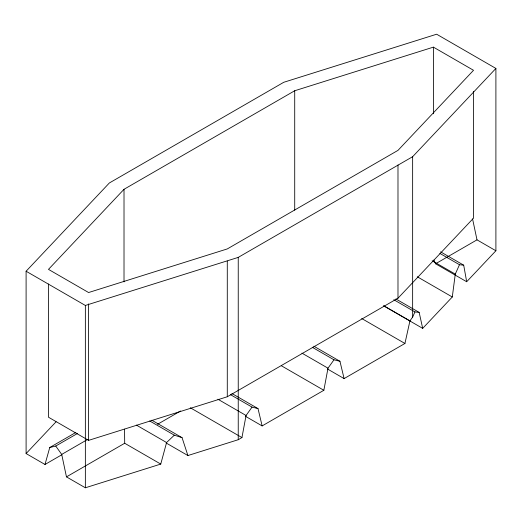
<?xml version="1.0" encoding="UTF-8"?>
<svg xmlns="http://www.w3.org/2000/svg" width="522" height="522" viewBox="0 0 522 522"><rect width="100%" height="100%" fill="white"/><g stroke="black" fill="none" stroke-linecap="round" stroke-linejoin="round"><path stroke-width="0.78" d="M383.644 305.827L422.689 328.371L452.293 296.985L455.275 274.115L459.484 264.726L463.699 265.183L466.681 281.736L495.9 250.762L495.9 68.434L436.64 34.217L283.759 82.287L109.359 182.974L26.1 271.238L26.1 453.566L44.996 464.476L61.831 454.753M166.068 442.943L187.894 455.543L238.241 439.713L241.947 437.573L246.064 415.486L252.041 407.108L258.012 408.589L262.129 425.919L323.849 390.286L327.999 368.18L333.976 359.802L339.952 361.283L344.102 378.594L404.935 343.469L409.94 320.873L412.641 317.082L414.944 311.941L419.159 312.397L422.689 328.371M44.996 464.476L49.753 447.517L55.73 446.036L61.707 454.414L66.464 476.873L85.36 487.783L160.756 464.078L166.59 442.532L174.322 435.172L182.061 437.664L187.894 455.543M124.014 189.303L48.474 269.378L88.59 292.535L227.285 248.929L397.986 150.369L473.526 70.294L433.41 47.137L294.715 90.75L124.014 189.303L124.014 281.9M26.1 453.566L56.063 421.802M26.1 271.238L85.36 305.455L238.241 257.385L412.641 156.698L495.9 68.434M48.474 283.994L48.474 417.208L88.59 440.372L227.285 396.759L397.986 298.206L473.526 218.131L473.526 91.415M49.753 447.517L75.834 432.457M55.73 446.036L77.465 433.488M61.707 454.414L87.787 439.354M66.464 476.873L124.693 443.256L160.756 464.078M157.52 424.301L180.56 410.997M433.886 260.021L435.57 263.773L477.004 239.852L495.9 250.762M440.588 251.839L463.699 265.183M439.863 253.392L459.484 264.726M432.151 260.765L455.275 274.115M435.57 263.773L466.681 281.736M417.267 276.764L452.293 296.985M395.878 298.956L419.159 312.397M393.79 299.726L414.944 311.941M383.872 305.827L409.94 320.873M361.694 318.505L404.935 343.469M313.885 346.23L339.952 361.283M312.26 347.267L333.976 359.802M301.938 353.133L327.999 368.18M327.366 368.93L344.102 378.594M281.299 365.726L323.849 390.286M231.951 393.536L258.012 408.589M230.326 394.573L252.041 407.108M217.889 399.219L246.064 415.486M245.392 416.256L262.129 425.919M190.334 407.773L241.947 437.573M151.843 420.223L182.061 437.664M149.736 420.973L174.322 435.172M136.379 425.091L166.59 442.532M472.573 218.94L477.004 239.852M124.549 429.156L124.693 443.256M433.41 47.137L433.41 113.744M412.641 156.698L412.641 317.082M397.986 164.991L397.986 298.206M294.715 90.75L294.715 210.151M238.241 257.385L238.241 439.713M227.285 261.111L227.285 396.759M88.59 303.908L88.59 440.372M85.36 305.455L85.36 487.783"/></g></svg>
